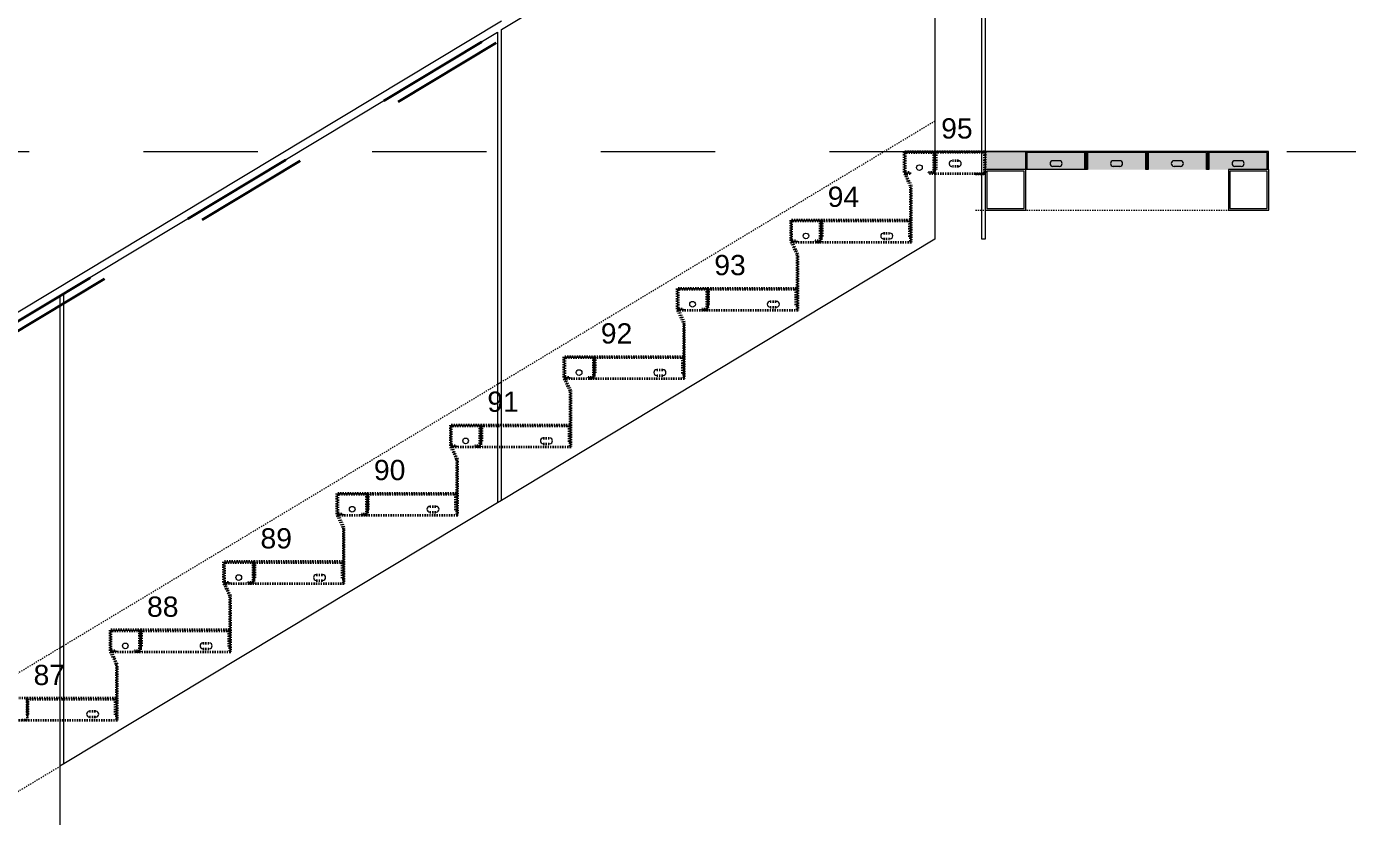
# Model space of a CAD drawing. Header units: millimetres. Extents: x -48147 to 1468943, y -496296 to 18123.
# Drawn here: x 1418107 to 1421368, y -476739 to -474787 of the extents above; entities that cross this region are included whole.
import ezdxf
from ezdxf.enums import TextEntityAlignment as Align

# ---------------------------------------------------------------- set-up
doc = ezdxf.new("R2010")
doc.units = ezdxf.units.MM
doc.header["$MEASUREMENT"] = 0
for name, pattern in [('3MM-HIDDEN', [6, 3, -3]), ('Dashed', [2822.222233, 1411.111116, -1411.111116]), ('Double Dashed', [1093.611073, 529.166651, -211.666656, 141.111112, -211.666656]), ('Wipeout_Contour', [1000, 0, -1000])]:
    doc.linetypes.add(name, pattern=pattern)
for name, color, linetype, lineweight, true_color in [('0_Pen_No__105', 7, 'Continuous', 15, 0xa6a6a6), ('A-230-M_FLOOR.IFC Import_Pen_No__109', 7, 'Continuous', 15, 0xa6a6a6), ('A-230-M_FLOOR.IFC Import_Pen_No__29', 7, 'Continuous', 50, 0x2a2a2a), ('A-30-M_Stair_Pen_No__102', 7, 'Continuous', 15, 0xcccccc), ('A-30-M_Stair_Pen_No__82', 7, 'Continuous', 20, 0xaaaaaa), ('New_A-15-MG_Structural_Grid_Phase_2_Pen_No__222', 7, 'Continuous', 13, 0x65af33), ('New_A-20-M_Floor_Slab_Pen_No__149', 7, 'Continuous', 0, 0x2a2a2a), ('New_ArchiCAD Doors_Pen_No__63', 7, 'Continuous', 20, 0x606060)]:
    doc.layers.add(name, color=color, linetype=linetype, lineweight=lineweight, true_color=true_color)
for name, color, linetype, lineweight in [('A-20-M_Floor_Slab_Pen_No__101', 252, 'Continuous', 15), ('A-20-M_Floor_Slab_Pen_No__121', 255, 'Continuous', 0), ('A-230-M_FLOOR.IFC Import_Pen_No__89', 8, 'Continuous', 20), ('A-25-M_Wall_Int_Pen_No__87', 8, 'Continuous', 20), ('A-30-M_Stair_Pen_No__1', 7, 'Continuous', 13), ('A-30-M_Stair_Pen_No__192', 7, 'Continuous', 13), ('A-30-M_Stair_Pen_No__42', 8, 'Continuous', 35), ('New_A-20-M_Floor_Slab_Pen_No__4', 7, 'Continuous', 20), ('New_A-20-M_Floor_Slab_Pen_No__89', 8, 'Continuous', 20), ('New_A-25-M_Wall_Int_Pen_No__87', 8, 'Continuous', 20), ('New_A-30-M_Stair_Pen_No__1', 7, 'Continuous', 13), ('New_A-30-M_Stair_Pen_No__101', 252, 'Continuous', 15), ('New_A-30-M_Stair_Pen_No__171', 1, 'Continuous', 5), ('New_A-30-M_Stair_Pen_No__192', 7, 'Continuous', 13), ('New_A-30-M_Stair_Pen_No__42', 8, 'Continuous', 35), ('S-280-M_STRUCT_FRAME.IFC Import_Pen_No__1', 7, 'Continuous', 13), ('S-280-M_STRUCT_FRAME.IFC Import_Pen_No__160', 5, 'Continuous', 200), ('S-280-M_STRUCT_FRAME.IFC Import_Pen_No__90', 8, 'Continuous', 20)]:
    doc.layers.add(name, color=color, linetype=linetype, lineweight=lineweight)
for name, color, linetype in [('A-230-M_FLOOR.IFC Import', 7, 'Continuous'), ('A-25-M_Wall_Int', 7, 'Continuous'), ('A-95-P_Drawing', 7, 'Continuous'), ('New_A-15-MG_Structural_Grid_Phase_2', 7, 'Continuous'), ('New_A-20-M_Floor_Slab', 7, 'Continuous'), ('New_A-25-M_Wall_Int', 7, 'Continuous'), ('New_A-30-M_Stair', 7, 'Continuous'), ('New_ArchiCAD Doors', 7, 'Continuous'), ('S-280-M_STRUCT_FRAME.IFC Import', 7, 'Continuous')]:
    doc.layers.add(name, color=color, linetype=linetype)
doc.styles.add('GENERATED_STYLE_2', font='')
doc.styles.get('GENERATED_STYLE_2').set_extended_font_data('Swis721 BT')

# ---------------------------------------------------------------- blocks, each defined once
blk = doc.blocks.new('Section Elem_154_1', base_point=(1411454.5, -491295.5))
at = {"color": 254, "linetype": 'Wipeout_Contour', "lineweight": 0, "ltscale": 5995203.978810581}
blk.add_wipeout([(1420943.2, -475095.5), (1422974.6, -475095.5), (1422974.6, -472397), (1420943.2, -472397)], dxfattribs=at).dxf.layer = 'New_A-25-M_Wall_Int'
blk = doc.blocks.new('Section Elem_159_1', base_point=(1411454.5, -491295.5))
at = {"color": 254, "linetype": 'Wipeout_Contour', "lineweight": 0, "ltscale": 5993699.515682563}
blk.add_wipeout([(1421181.9, -475395.5), (1421181.9, -475095.5), (1420943.2, -475095.5), (1420943.2, -475395.5)], dxfattribs=at).dxf.layer = 'New_A-20-M_Floor_Slab'
at = {"color": 254, "linetype": 'Wipeout_Contour', "lineweight": 0, "ltscale": 6002681.222540414}
blk.add_wipeout([(1421181.9, -475095.5), (1421181.9, -475120.5), (1425769.6, -475120.5), (1425769.6, -475095.5)], dxfattribs=at).dxf.layer = 'New_A-20-M_Floor_Slab'
at = {"layer": 'New_A-20-M_Floor_Slab_Pen_No__4', "linetype": 'Continuous'}
blk.add_line((1425769.6, -475095.5), (1421181.9, -475095.5), dxfattribs=at)
at = {"layer": 'New_A-20-M_Floor_Slab_Pen_No__89', "linetype": 'Continuous'}
blk.add_line((1420943.2, -475095.5), (1421181.9, -475095.5), dxfattribs=at)
at = {"color": 254, "linetype": 'Wipeout_Contour', "lineweight": 0, "ltscale": 6002871.230772017}
blk.add_wipeout([(1421181.9, -475120.5), (1421181.9, -475395.5), (1425769.6, -475395.5), (1425769.6, -475120.5)], dxfattribs=at).dxf.layer = 'New_A-20-M_Floor_Slab'
at = {"layer": 'New_A-20-M_Floor_Slab_Pen_No__149', "linetype": 'Continuous', "flags": 128}
blk.add_lwpolyline([(1421181.9, -475095.5), (1421181.9, -475120.5), (1421181.9, -475395.5)], dxfattribs=at)
at = {"layer": 'New_A-20-M_Floor_Slab_Pen_No__4', "linetype": 'Continuous'}
for p, q in [((1425769.6, -475120.5), (1421181.9, -475120.5)), ((1421182.1, -475395.5), (1421181.9, -475395.5))]:
    blk.add_line(p, q, dxfattribs=at)
at = {"layer": 'New_A-20-M_Floor_Slab_Pen_No__89', "linetype": 'Continuous'}
blk.add_line((1420943.2, -475395.5), (1421181.9, -475395.5), dxfattribs=at)
blk = doc.blocks.new('Section Elem_203_1', base_point=(1411454.5, -491295.5))
at = {"layer": 'New_ArchiCAD Doors_Pen_No__63', "linetype": 'Continuous'}
for p, q in [((1420943.3, -472694.5), (1420943.3, -472769.3)), ((1420943.3, -472796.9), (1420943.3, -472816)), ((1420943.3, -472816), (1420943.3, -472890.8)), ((1420943.3, -472899.2), (1420943.3, -472937.6)), ((1420943.3, -472937.6), (1420943.3, -473012.4)), ((1420943.3, -473012.4), (1420943.3, -473059.1)), ((1420943.3, -473059.1), (1420943.3, -473133.9)), ((1420943.3, -473133.9), (1420943.3, -473166.9)), ((1420943.3, -473180.6), (1420943.3, -473255.4)), ((1420943.3, -473255.4), (1420943.3, -473269.3)), ((1420943.3, -473302.2), (1420943.3, -473376.9)), ((1420943.3, -473411), (1420943.3, -473423.7)), ((1420943.3, -473423.7), (1420943.3, -473498.5)), ((1420943.3, -473513.4), (1420943.3, -473545.2)), ((1420943.3, -473545.2), (1420943.3, -473620)), ((1420943.3, -473620), (1420943.3, -473666.7)), ((1420943.3, -473666.7), (1420943.3, -473741.5)), ((1420943.3, -473741.5), (1420943.3, -473781.1)), ((1420943.3, -473788.3), (1420943.3, -473820.2)), ((1420943.3, -473820.2), (1420943.3, -473895)), ((1420943.3, -473969.8), (1420943.3, -473895)), ((1420943.3, -474001.8), (1420943.3, -473969.8)), ((1420943.3, -474048.5), (1420943.3, -474009)), ((1420943.3, -474123.3), (1420943.3, -474048.5)), ((1420943.3, -474170), (1420943.3, -474123.3)), ((1420943.3, -474244.8), (1420943.3, -474170)), ((1420943.3, -474276.7), (1420943.3, -474244.8)), ((1420943.3, -474366.3), (1420943.3, -474291.6)), ((1420943.3, -474379), (1420943.3, -474366.3)), ((1420943.3, -474487.9), (1420943.3, -474413.1)), ((1420943.3, -474534.6), (1420943.3, -474520.7)), ((1420943.3, -474609.4), (1420943.3, -474534.6)), ((1420943.3, -474656.1), (1420943.3, -474623.1)), ((1420943.3, -474730.9), (1420943.3, -474656.1)), ((1420943.3, -474777.7), (1420943.3, -474730.9)), ((1420943.3, -474852.5), (1420943.3, -474777.7)), ((1420943.3, -474890.8), (1420943.3, -474852.5)), ((1420943.3, -474974), (1420943.3, -474899.2)), ((1420943.3, -474993.2), (1420943.3, -474974)), ((1420943.3, -475095.5), (1420943.3, -475020.7))]:
    blk.add_line(p, q, dxfattribs=at)
blk = doc.blocks.new('Section Elem_209_1', base_point=(1411454.5, -491295.5))
at = {"color": 254, "linetype": 'Wipeout_Contour', "lineweight": 0, "ltscale": 46386289.38356043}
blk.add_wipeout([(1415610.4, -479145.5), (1418788.7, -479145.5), (1420001.9, -478414.4), (1420076.9, -478414.4), (1420076.9, -478414.5), (1420076.9, -479145.5), (1420274, -479145.5), (1420281.9, -479140.8), (1420281.9, -479145.5), (1420945.2, -479145.5), (1420945.2, -475849.9), (1419506.6, -475849.9), (1417201.9, -477238.9), (1416984.9, -477374.5), (1416984.9, -477407.6), (1416976.9, -477407.6), (1416976.9, -477374.5), (1416957, -477386.5), (1416957, -477418), (1416959.2, -477423.4), (1416964.6, -477425.6), (1417027.1, -477425.6), (1417027.1, -477436.5), (1416880.7, -477436.5), (1416880.7, -477425.6), (1416943.1, -477425.6), (1416948.5, -477423.4), (1416950.7, -477418), (1416950.7, -477390.3), (1416921.9, -477407.6), (1415610.4, -477407.6)], dxfattribs=at).dxf.layer = 'New_A-25-M_Wall_Int'
at = {"color": 254, "linetype": 'Wipeout_Contour', "lineweight": 0, "ltscale": 5991578.699348666}
blk.add_wipeout([(1419993.9, -475556.2), (1419524.3, -475839.2), (1420945.2, -475839.2), (1420945.2, -475556.2)], dxfattribs=at).dxf.layer = 'New_A-25-M_Wall_Int'
at = {"layer": 'New_A-25-M_Wall_Int_Pen_No__87', "linetype": 'Continuous'}
for p, q in [((1420945.2, -475556.2), (1420945.2, -475839.2)), ((1420945.2, -475849.9), (1420945.2, -479145.5))]:
    blk.add_line(p, q, dxfattribs=at)
blk = doc.blocks.new('Section Elem_298_1', base_point=(1411454.5, -491295.5))
at = {"color": 254, "linetype": 'Wipeout_Contour', "lineweight": 0, "ltscale": 5983616.732173397}
blk.add_wipeout([(1418041.9, -475545.7), (1418041.9, -476440.8), (1418321.9, -476272), (1418321.9, -475377)], dxfattribs=at).dxf.layer = 'New_A-30-M_Stair'
at = {"color": 254, "linetype": 'Wipeout_Contour', "lineweight": 0, "ltscale": 5984463.878215703}
blk.add_wipeout([(1418321.9, -476272), (1418601.9, -476103.3), (1418601.9, -475208.2), (1418321.9, -475377)], dxfattribs=at).dxf.layer = 'New_A-30-M_Stair'
at = {"color": 254, "linetype": 'Wipeout_Contour', "lineweight": 0, "ltscale": 5985311.190064501}
blk.add_wipeout([(1418601.9, -476103.3), (1418881.9, -475934.5), (1418881.9, -475039.5), (1418601.9, -475208.2)], dxfattribs=at).dxf.layer = 'New_A-30-M_Stair'
at = {"color": 254, "linetype": 'Wipeout_Contour', "lineweight": 0, "ltscale": 5983047.170057273}
blk.add_wipeout([(1418041.9, -475545.7), (1418321.9, -475377), (1418321.9, -475376.9), (1418041.9, -475545.6)], dxfattribs=at).dxf.layer = 'New_A-30-M_Stair'
at = {"color": 254, "linetype": 'Wipeout_Contour', "lineweight": 0, "ltscale": 5984372.163033958}
blk.add_wipeout([(1418041.9, -476732.6), (1418321.9, -476563.9), (1418321.9, -476272), (1418041.9, -476440.8)], dxfattribs=at).dxf.layer = 'New_A-30-M_Stair'
at = {"color": 254, "linetype": 'Wipeout_Contour', "lineweight": 0, "ltscale": 5986158.667643541}
blk.add_wipeout([(1418881.9, -475934.5), (1419161.9, -475765.8), (1419161.9, -474870.7), (1418881.9, -475039.5)], dxfattribs=at).dxf.layer = 'New_A-30-M_Stair'
at = {"color": 254, "linetype": 'Wipeout_Contour', "lineweight": 0, "ltscale": 5983894.598635552}
blk.add_wipeout([(1418321.9, -475377), (1418601.9, -475208.2), (1418601.9, -475208.1), (1418321.9, -475376.9)], dxfattribs=at).dxf.layer = 'New_A-30-M_Stair'
at = {"color": 254, "linetype": 'Wipeout_Contour', "lineweight": 0, "ltscale": 5985218.934404425}
blk.add_wipeout([(1418321.9, -476563.9), (1418601.9, -476395.1), (1418601.9, -476103.3), (1418321.9, -476272)], dxfattribs=at).dxf.layer = 'New_A-30-M_Stair'
at = {"layer": 'New_A-30-M_Stair_Pen_No__1', "linetype": 'Continuous'}
for p, q in [((1418041.9, -475545.6), (1418321.9, -475376.9)), ((1418041.9, -476440.8), (1418321.9, -476272)), ((1418041.9, -476732.6), (1418321.9, -476563.9))]:
    blk.add_line(p, q, dxfattribs=at)
at = {"color": 254, "linetype": 'Wipeout_Contour', "lineweight": 0, "ltscale": 5987006.310882448}
blk.add_wipeout([(1419161.9, -475765.8), (1419441.9, -475597), (1419441.9, -474702), (1419161.9, -474870.7)], dxfattribs=at).dxf.layer = 'New_A-30-M_Stair'
at = {"color": 254, "linetype": 'Wipeout_Contour', "lineweight": 0, "ltscale": 5984742.192975424}
blk.add_wipeout([(1418601.9, -475208.2), (1418881.9, -475039.5), (1418881.9, -475039.4), (1418601.9, -475208.1)], dxfattribs=at).dxf.layer = 'New_A-30-M_Stair'
at = {"color": 254, "linetype": 'Wipeout_Contour', "lineweight": 0, "ltscale": 5986065.871672189}
blk.add_wipeout([(1418601.9, -476395.1), (1418881.9, -476226.4), (1418881.9, -475934.5), (1418601.9, -476103.3)], dxfattribs=at).dxf.layer = 'New_A-30-M_Stair'
at = {"layer": 'New_A-30-M_Stair_Pen_No__1', "linetype": 'Continuous'}
for p, q in [((1418321.9, -475376.9), (1418601.9, -475208.1)), ((1418321.9, -476272), (1418601.9, -476103.3)), ((1418321.9, -476563.9), (1418601.9, -476395.1))]:
    blk.add_line(p, q, dxfattribs=at)
at = {"color": 254, "linetype": 'Wipeout_Contour', "lineweight": 0, "ltscale": 5987854.119710867}
blk.add_wipeout([(1419441.9, -475597), (1419721.9, -475428.3), (1419721.9, -474533.2), (1419441.9, -474702)], dxfattribs=at).dxf.layer = 'New_A-30-M_Stair'
at = {"color": 254, "linetype": 'Wipeout_Contour', "lineweight": 0, "ltscale": 5985589.952981316}
blk.add_wipeout([(1418881.9, -475039.5), (1419161.9, -474870.7), (1419161.9, -474870.6), (1418881.9, -475039.4)], dxfattribs=at).dxf.layer = 'New_A-30-M_Stair'
at = {"color": 254, "linetype": 'Wipeout_Contour', "lineweight": 0, "ltscale": 5986912.974755337}
blk.add_wipeout([(1418881.9, -476226.4), (1419161.9, -476057.6), (1419161.9, -475765.8), (1418881.9, -475934.5)], dxfattribs=at).dxf.layer = 'New_A-30-M_Stair'
at = {"layer": 'New_A-30-M_Stair_Pen_No__1', "linetype": 'Continuous'}
for p, q in [((1418601.9, -475208.1), (1418881.9, -475039.4)), ((1418601.9, -476103.3), (1418881.9, -475934.5)), ((1418601.9, -476395.1), (1418881.9, -476226.4))]:
    blk.add_line(p, q, dxfattribs=at)
at = {"color": 254, "linetype": 'Wipeout_Contour', "lineweight": 0, "ltscale": 5988702.094058472}
blk.add_wipeout([(1419721.9, -475428.3), (1420001.9, -475259.5), (1420001.9, -474364.5), (1419721.9, -474533.2)], dxfattribs=at).dxf.layer = 'New_A-30-M_Stair'
at = {"color": 254, "linetype": 'Wipeout_Contour', "lineweight": 0, "ltscale": 5986437.878582845}
blk.add_wipeout([(1419161.9, -474870.7), (1419441.9, -474702), (1419441.9, -474701.9), (1419161.9, -474870.6)], dxfattribs=at).dxf.layer = 'New_A-30-M_Stair'
at = {"color": 254, "linetype": 'Wipeout_Contour', "lineweight": 0, "ltscale": 5987760.243583494}
blk.add_wipeout([(1419161.9, -476057.6), (1419441.9, -475888.9), (1419441.9, -475597), (1419161.9, -475765.8)], dxfattribs=at).dxf.layer = 'New_A-30-M_Stair'
at = {"layer": 'New_A-30-M_Stair_Pen_No__1', "linetype": 'Continuous'}
for p, q in [((1419161.9, -474870.6), (1419441.9, -474701.9)), ((1418881.9, -475039.4), (1419161.9, -474870.6)), ((1418881.9, -475934.5), (1419161.9, -475765.8)), ((1418881.9, -476226.4), (1419161.9, -476057.6))]:
    blk.add_line(p, q, dxfattribs=at)
at = {"color": 254, "linetype": 'Wipeout_Contour', "lineweight": 0, "ltscale": 5989254.020158387}
blk.add_wipeout([(1420001.9, -475259.5), (1420076.9, -475214.3), (1420076.9, -474364.5), (1420001.9, -474364.5)], dxfattribs=at).dxf.layer = 'New_A-30-M_Stair'
at = {"color": 254, "linetype": 'Wipeout_Contour', "lineweight": 0, "ltscale": 5988607.678086312}
blk.add_wipeout([(1419441.9, -475888.9), (1419721.9, -475720.1), (1419721.9, -475428.3), (1419441.9, -475597)], dxfattribs=at).dxf.layer = 'New_A-30-M_Stair'
at = {"layer": 'New_A-30-M_Stair_Pen_No__1', "linetype": 'Continuous'}
for p, q in [((1419161.9, -475765.8), (1419441.9, -475597)), ((1419161.9, -476057.6), (1419441.9, -475888.9))]:
    blk.add_line(p, q, dxfattribs=at)
at = {"color": 254, "linetype": 'Wipeout_Contour', "lineweight": 0, "ltscale": 5989455.278193467}
blk.add_wipeout([(1419721.9, -475720.1), (1420001.9, -475551.4), (1420001.9, -475259.5), (1419721.9, -475428.3)], dxfattribs=at).dxf.layer = 'New_A-30-M_Stair'
at = {"layer": 'New_A-30-M_Stair_Pen_No__1', "linetype": 'Continuous'}
for p, q in [((1419441.9, -475597), (1419721.9, -475428.3)), ((1419441.9, -475888.9), (1419721.9, -475720.1))]:
    blk.add_line(p, q, dxfattribs=at)
at = {"color": 254, "linetype": 'Wipeout_Contour', "lineweight": 0, "ltscale": 5990303.043834663}
blk.add_wipeout([(1420001.9, -475551.4), (1420281.9, -475382.6), (1420281.9, -475090.8), (1420001.9, -475259.5)], dxfattribs=at).dxf.layer = 'New_A-30-M_Stair'
at = {"layer": 'New_A-30-M_Stair_Pen_No__1', "linetype": 'Continuous'}
for p, q in [((1420076.9, -475214.3), (1420076.9, -474364.5)), ((1420001.9, -475259.5), (1420281.9, -475090.8)), ((1420281.9, -475382.6), (1420281.9, -475090.8)), ((1419721.9, -475428.3), (1420001.9, -475259.5)), ((1420001.9, -475551.4), (1420281.9, -475382.6)), ((1419721.9, -475720.1), (1420001.9, -475551.4))]:
    blk.add_line(p, q, dxfattribs=at)
blk = doc.blocks.new('Section Elem_534_1', base_point=(1411454.5, -491295.5))
at = {"color": 254, "linetype": 'Wipeout_Contour', "lineweight": 0, "ltscale": 38969506.86473216}
blk.add_wipeout([(1420945.2, -475849.9), (1420945.2, -479145.5), (1421368.1, -479145.5), (1421368.1, -475545.5), (1421353.6, -475545.5), (1421353.6, -475557), (1421281.7, -475557), (1421274.5, -475560), (1421271.5, -475567.2), (1421271.5, -475878.8), (1421274.5, -475886), (1421281.7, -475889), (1421353.6, -475889), (1421353.6, -475900.5), (1421182.1, -475900.5), (1421182.1, -475889), (1421253.9, -475889), (1421261.1, -475886), (1421264.1, -475878.8), (1421264.1, -475567.2), (1421261.1, -475560), (1421253.9, -475557), (1421182.1, -475557), (1421182.1, -475545.5), (1421131.6, -475545.5), (1421131.6, -475849.9)], dxfattribs=at).dxf.layer = 'New_A-25-M_Wall_Int'
blk = doc.blocks.new('Section Elem_535_1', base_point=(1411454.5, -491295.5))
at = {"color": 254, "linetype": 'Wipeout_Contour', "lineweight": 0, "ltscale": 23939174.02920543}
blk.add_wipeout([(1415886.1, -475545.5), (1418042.1, -475545.5), (1420001.9, -474364.4), (1420076.9, -474364.4), (1420076.9, -474364.5), (1420076.9, -475214.3), (1420281.9, -475090.8), (1420281.9, -475382.6), (1420011.7, -475545.5), (1420943.2, -475545.5), (1420943.2, -472397), (1418356.4, -472397), (1418356.4, -472401.5), (1418210, -472401.5), (1418210, -472397), (1415886.1, -472397)], dxfattribs=at).dxf.layer = 'A-25-M_Wall_Int'
at = {"layer": 'A-25-M_Wall_Int_Pen_No__87', "linetype": 'Continuous'}
blk.add_line((1420943.2, -472397), (1420943.2, -475545.5), dxfattribs=at)
blk = doc.blocks.new('Section Elem_785_1', base_point=(1411454.5, -491295.5))
at = {"color": 254, "linetype": 'Wipeout_Contour', "lineweight": 0, "ltscale": 5993985.344130323}
blk.add_wipeout([(1420943.2, -475395.5), (1420943.2, -475545.5), (1421182.1, -475545.5), (1421182.1, -475395.5)], dxfattribs=at).dxf.layer = 'A-230-M_FLOOR.IFC Import'
at = {"color": 254, "linetype": 'Wipeout_Contour', "lineweight": 0, "ltscale": 6003681.202289969}
blk.add_wipeout([(1426054.4, -475395.5), (1421182.1, -475395.5), (1421182.1, -475545.5), (1426054.4, -475545.5)], dxfattribs=at).dxf.layer = 'A-230-M_FLOOR.IFC Import'
at = {"layer": 'A-230-M_FLOOR.IFC Import_Pen_No__109', "linetype": 'Continuous'}
h = blk.add_hatch(dxfattribs=at)
h.set_pattern_fill('Lightweight_Concrete_0001', color=256, style=0, pattern_type=2)
h.set_pattern_definition([(0, (1411454.5, -491295.5), (0, 779.423), [48.75, -401.25]), (0, (1411679.5, -490905.8), (0, 779.423), [48.75, -401.25]), (60, (1411454.5, -491295.5), (-675, 389.711), [48.75, -401.25]), (60, (1411904.5, -491295.5), (-675, 389.711), [48.75, -401.25]), (120, (1411503.2, -491295.5), (675, 389.711), [48.75, -401.25]), (120, (1411953.2, -491295.5), (675, 389.711), [48.75, -401.25]), (0, (1411454.48, -491220.52), (0, 150), [0, -150, 0, -225]), (45, (1411529.48, -491220.52), (-106.066, 106.066), [0, -112.5, 0, -187.5])])
h.paths.add_polyline_path([(1426054.4, -475395.5), (1421182.1, -475395.5), (1421182.1, -475545.5), (1426054.4, -475545.5)])
at = {"layer": 'A-230-M_FLOOR.IFC Import_Pen_No__29', "linetype": 'Continuous'}
for p, q in [((1421182.1, -475395.5), (1421182.1, -475545.5)), ((1421353.6, -475545.5), (1421182.1, -475545.5)), ((1422841.4, -475545.5), (1421353.6, -475545.5))]:
    blk.add_line(p, q, dxfattribs=at)
at = {"layer": 'A-230-M_FLOOR.IFC Import_Pen_No__29', "linetype": 'Continuous', "flags": 128}
blk.add_lwpolyline([(1425923.3, -475395.5), (1425908.3, -475395.5), (1425854.6, -475395.5), (1425851.6, -475395.5), (1425787.6, -475395.5), (1425784.6, -475395.5), (1425769.6, -475395.5), (1421182.1, -475395.5)], dxfattribs=at)
at = {"layer": 'A-230-M_FLOOR.IFC Import_Pen_No__89', "linetype": 'Continuous'}
blk.add_line((1421182.1, -475545.5), (1421131.6, -475545.5), dxfattribs=at)
blk = doc.blocks.new('Section Elem_787_1', base_point=(1411454.5, -491295.5))
at = {"layer": 'S-280-M_STRUCT_FRAME.IFC Import_Pen_No__160', "linetype": 'Continuous', "lineweight": 0, "true_color": 0x00007f}
blk.add_hatch(color=176, dxfattribs=at).paths.add_polyline_path([(1421353.6, -475900.5), (1421353.6, -475889), (1421281.7, -475889), (1421274.5, -475886), (1421271.5, -475878.8), (1421271.5, -475567.2), (1421274.5, -475560), (1421281.7, -475557), (1421353.6, -475557), (1421353.6, -475545.5), (1421182.1, -475545.5), (1421182.1, -475557), (1421253.9, -475557), (1421261.1, -475560), (1421264.1, -475567.2), (1421264.1, -475878.8), (1421261.1, -475886), (1421253.9, -475889), (1421182.1, -475889), (1421182.1, -475900.5)])
at = {"layer": 'S-280-M_STRUCT_FRAME.IFC Import_Pen_No__1', "linetype": 'Continuous'}
for p, q in [((1421182.1, -475545.5), (1421182.1, -475557)), ((1421353.6, -475545.5), (1421353.6, -475557)), ((1421182.1, -475889), (1421182.1, -475900.5)), ((1421353.6, -475900.5), (1421182.1, -475900.5)), ((1421353.6, -475889), (1421353.6, -475900.5))]:
    blk.add_line(p, q, dxfattribs=at)
at = {"layer": 'S-280-M_STRUCT_FRAME.IFC Import_Pen_No__1', "linetype": 'Continuous', "flags": 128}
for points in [[(1421261.1, -475560), (1421253.9, -475557), (1421182.1, -475557)], [(1421261.1, -475560), (1421264.1, -475567.2), (1421264.1, -475878.8), (1421261.1, -475886)], [(1421274.5, -475560), (1421271.5, -475567.2), (1421271.5, -475878.8), (1421274.5, -475886)], [(1421353.6, -475557), (1421281.7, -475557), (1421274.5, -475560)], [(1421261.1, -475886), (1421253.9, -475889), (1421182.1, -475889)], [(1421274.5, -475886), (1421281.7, -475889), (1421353.6, -475889)]]:
    blk.add_lwpolyline(points, dxfattribs=at)
at = {"layer": 'S-280-M_STRUCT_FRAME.IFC Import_Pen_No__90', "linetype": 'Continuous'}
for p, q in [((1421281.7, -475557), (1421281.7, -475557)), ((1421281.7, -475889), (1421281.7, -475889))]:
    blk.add_line(p, q, dxfattribs=at)
blk = doc.blocks.new('Section Elem_788_1', base_point=(1411454.5, -491295.5))
at = {"color": 254, "linetype": 'Wipeout_Contour', "lineweight": 0, "ltscale": 5991656.848931318}
blk.add_wipeout([(1419506.6, -475849.9), (1421131.6, -475849.9), (1421131.6, -475839.2), (1419524.3, -475839.2)], dxfattribs=at).dxf.layer = 'S-280-M_STRUCT_FRAME.IFC Import'
at = {"color": 254, "linetype": 'Wipeout_Contour', "lineweight": 0, "ltscale": 5994359.85496997}
blk.add_wipeout([(1421131.6, -475836.6), (1420945.2, -475836.6), (1420945.2, -475839.2), (1421131.6, -475839.2)], dxfattribs=at).dxf.layer = 'S-280-M_STRUCT_FRAME.IFC Import'
at = {"color": 254, "linetype": 'Wipeout_Contour', "lineweight": 0, "ltscale": 5994354.20307694}
blk.add_wipeout([(1421131.6, -475830.3), (1420945.2, -475830.3), (1420945.2, -475836.6), (1421131.6, -475836.6)], dxfattribs=at).dxf.layer = 'S-280-M_STRUCT_FRAME.IFC Import'
at = {"layer": 'S-280-M_STRUCT_FRAME.IFC Import_Pen_No__90', "linetype": 'Continuous'}
blk.add_line((1421131.6, -475849.9), (1419506.6, -475849.9), dxfattribs=at)
at = {"color": 254, "linetype": 'Wipeout_Contour', "lineweight": 0, "ltscale": 5994181.836642041}
blk.add_wipeout([(1421131.6, -475565.1), (1420945.2, -475565.1), (1420945.2, -475830.3), (1421131.6, -475830.3)], dxfattribs=at).dxf.layer = 'S-280-M_STRUCT_FRAME.IFC Import'
at = {"layer": 'S-280-M_STRUCT_FRAME.IFC Import_Pen_No__90', "linetype": 'Continuous'}
for p, q in [((1421131.6, -475830.3), (1420945.2, -475830.3)), ((1421131.6, -475836.6), (1421131.6, -475830.3)), ((1421131.6, -475839.2), (1421131.6, -475836.6)), ((1421131.6, -475839.2), (1419524.3, -475839.2)), ((1421131.6, -475849.9), (1421131.6, -475839.2))]:
    blk.add_line(p, q, dxfattribs=at)
at = {"color": 254, "linetype": 'Wipeout_Contour', "lineweight": 0, "ltscale": 5994009.472221742}
blk.add_wipeout([(1421131.6, -475558.8), (1420945.2, -475558.8), (1420945.2, -475565.1), (1421131.6, -475565.1)], dxfattribs=at).dxf.layer = 'S-280-M_STRUCT_FRAME.IFC Import'
at = {"color": 254, "linetype": 'Wipeout_Contour', "lineweight": 0, "ltscale": 5994003.823254963}
blk.add_wipeout([(1421131.6, -475556.2), (1420945.2, -475556.2), (1420945.2, -475558.8), (1421131.6, -475558.8)], dxfattribs=at).dxf.layer = 'S-280-M_STRUCT_FRAME.IFC Import'
at = {"color": 254, "linetype": 'Wipeout_Contour', "lineweight": 0, "ltscale": 7489724.527446298}
blk.add_wipeout([(1419993.9, -475556.2), (1421131.6, -475556.2), (1421131.6, -475545.5), (1420011.7, -475545.5), (1420001.9, -475551.4)], dxfattribs=at).dxf.layer = 'S-280-M_STRUCT_FRAME.IFC Import'
at = {"layer": 'S-280-M_STRUCT_FRAME.IFC Import_Pen_No__90', "linetype": 'Continuous'}
for p, q in [((1421131.6, -475556.2), (1419993.9, -475556.2)), ((1421131.6, -475545.5), (1420011.7, -475545.5)), ((1421131.6, -475565.1), (1420945.2, -475565.1)), ((1421131.6, -475556.2), (1421131.6, -475545.5)), ((1421131.6, -475558.8), (1421131.6, -475556.2)), ((1421131.6, -475565.1), (1421131.6, -475558.8)), ((1421131.6, -475830.3), (1421131.6, -475565.1))]:
    blk.add_line(p, q, dxfattribs=at)
blk = doc.blocks.new('Standard grid marker[3]_1', base_point=(1418282.9, -469890.9))
at = {"layer": 'New_A-15-MG_Structural_Grid_Phase_2_Pen_No__222', "linetype": 'Double Dashed'}
blk.add_line((1418282.9, -470890.9), (1418282.9, -494295.5), dxfattribs=at)
at = {"layer": 'New_A-15-MG_Structural_Grid_Phase_2_Pen_No__222', "style": 'GENERATED_STYLE_2'}
for tag, p in [('AC_MarkerText_1_0', (1418282.9, -469354.1)), ('AC_MarkerText_1_1', (1418282.9, -495758.7))]:
    blk.add_attdef(tag, text='', height=350, rotation=360, dxfattribs=at).set_placement(p, align=Align.MIDDLE_CENTER)
blk = doc.blocks.new('S-34 Building Section_STORY_MARKER', base_point=(1411454.5, -491295.5))
at = {"layer": '0_Pen_No__105', "linetype": 'Dashed', "ltscale": 0.2}
blk.add_line((1387916.2, -475095.5), (1445948.4, -475095.5), dxfattribs=at)

msp = doc.modelspace()

# ---------------------------------------------------------------- block references
at = {"layer": 'New_A-25-M_Wall_Int'}
for name in ['Section Elem_154_1', 'Section Elem_209_1']:
    msp.add_blockref(name, (1411454.5, -491295.5), dxfattribs=at)

# ---------------------------------------------------------------- next in the draw order: block references
at = {"layer": 'New_A-20-M_Floor_Slab'}
msp.add_blockref('Section Elem_159_1', (1411454.5, -491295.5), dxfattribs=at)
at = {"layer": 'New_A-25-M_Wall_Int'}
msp.add_blockref('Section Elem_534_1', (1411454.5, -491295.5), dxfattribs=at)

# ---------------------------------------------------------------- next in the draw order: block references
at = {"layer": 'New_A-30-M_Stair'}
msp.add_blockref('Section Elem_298_1', (1411454.5, -491295.5), dxfattribs=at)
at = {"layer": 'New_ArchiCAD Doors'}
msp.add_blockref('Section Elem_203_1', (1411454.5, -491295.5), dxfattribs=at)

# ---------------------------------------------------------------- next in the draw order: block references
at = {"layer": 'A-25-M_Wall_Int'}
msp.add_blockref('Section Elem_535_1', (1411454.5, -491295.5), dxfattribs=at)

# ---------------------------------------------------------------- next in the draw order: block references
at = {"layer": 'A-230-M_FLOOR.IFC Import'}
msp.add_blockref('Section Elem_785_1', (1411454.5, -491295.5), dxfattribs=at)

# ---------------------------------------------------------------- next in the draw order: block references
at = {"layer": 'S-280-M_STRUCT_FRAME.IFC Import'}
for name in ['Section Elem_788_1', 'Section Elem_787_1']:
    msp.add_blockref(name, (1411454.5, -491295.5), dxfattribs=at)

# ---------------------------------------------------------------- next in the draw order: hatches: boundary and pattern name
at = {"layer": 'A-20-M_Floor_Slab_Pen_No__121', "linetype": 'Continuous'}
msp.add_hatch(color=256, dxfattribs=at).paths.add_polyline_path([(1415593.9, -472397), (1421166, -472397), (1421166, -488695.5), (1418894.6, -488695.5), (1418894.6, -491288.4), (1415593.9, -491288.4)])

# ---------------------------------------------------------------- next in the draw order: block references
at = {"layer": 'New_A-15-MG_Structural_Grid_Phase_2', "color": 8, "linetype": 'Continuous', "lineweight": 15}
msp.add_blockref('Standard grid marker[3]_1', (1418282.9, -469890.9), dxfattribs=at)

# ---------------------------------------------------------------- next in the draw order: wipeouts: each hides what was drawn before it
at = {"color": 254, "linetype": 'Wipeout_Contour', "lineweight": 0, "ltscale": 5993244.109054232}
msp.add_wipeout([(1415048.3, -470752.6), (1422292.3, -470752.6), (1422292.3, -492986.9), (1415048.3, -492986.9)], dxfattribs=at).dxf.layer = 'A-95-P_Drawing'

# ---------------------------------------------------------------- next in the draw order: hatches: boundary and pattern name
at = {"layer": 'A-20-M_Floor_Slab_Pen_No__101', "linetype": 'Continuous'}
msp.add_hatch(color=256, dxfattribs=at).paths.add_polyline_path([(1420473.7, -475095.5), (1421173.9, -475095.5), (1421173.9, -475140.5), (1420473.7, -475140.5)])

# ---------------------------------------------------------------- next in the draw order: linework, layer by layer
at = {"layer": 'A-30-M_Stair_Pen_No__1', "linetype": 'Continuous'}
msp.add_line((1420349.7, -475095.5), (1420949.7, -475095.5), dxfattribs=at)
at = {"layer": 'A-30-M_Stair_Pen_No__1', "linetype": 'Continuous', "flags": 128}
for points in [[(1420465.7, -475312.6), (1420465.7, -474041.2), (1420473.7, -474041.2), (1420473.7, -475312.6)], [(1420473.7, -475140.5), (1420473.7, -475240.5), (1420573.7, -475240.5), (1420573.7, -475140.5)], [(1420477.7, -475144.5), (1420477.7, -475236.5), (1420569.7, -475236.5), (1420569.7, -475144.5)], [(1421073.9, -475140.5), (1421073.9, -475240.5), (1421173.9, -475240.5), (1421173.9, -475140.5)], [(1421077.9, -475144.5), (1421077.9, -475236.5), (1421169.9, -475236.5), (1421169.9, -475144.5)]]:
    msp.add_lwpolyline(points, close=True, dxfattribs=at)
for points in [[(1419279.7, -475665.5), (1419269.7, -475671.6)], [(1419279.7, -475957.4), (1419269.7, -475963.4)], [(1418199.7, -476316.4), (1418189.7, -476322.4)], [(1418199.7, -476608.3), (1418189.7, -476614.3)]]:
    msp.add_lwpolyline(points, dxfattribs=at)
at = {"layer": 'A-30-M_Stair_Pen_No__102', "linetype": 'Continuous', "flags": 128}
msp.add_lwpolyline([(1417050.3, -476116.2), (1419279.7, -474772.6)], dxfattribs=at)
at = {"layer": 'A-30-M_Stair_Pen_No__192', "linetype": 'Continuous', "flags": 128}
msp.add_lwpolyline([(1420719.7, -475140.5), (1420576.7, -475140.5)], dxfattribs=at)
at = {"layer": 'A-30-M_Stair_Pen_No__192', "linetype": '3MM-HIDDEN', "flags": 128}
msp.add_lwpolyline([(1420449.7, -475240.5), (1421077.9, -475240.5)], dxfattribs=at)
at = {"layer": 'A-30-M_Stair_Pen_No__42', "linetype": 'Dashed', "ltscale": 0.2, "flags": 128}
for points in [[(1417055.8, -476136.2), (1420415.8, -474111.2), (1420573.8, -474111.2)], [(1417091.2, -476138.3), (1420349.7, -474174.5)]]:
    msp.add_lwpolyline(points, dxfattribs=at)
at = {"layer": 'A-30-M_Stair_Pen_No__82', "linetype": 'Continuous', "flags": 128}
for points in [[(1419279.7, -475957.4), (1419279.7, -474794.7), (1420349.7, -474149.9), (1420349.7, -475312.6)], [(1418199.7, -476608.3), (1418199.7, -475445.6), (1419269.7, -474800.7), (1419269.7, -475963.4)]]:
    msp.add_lwpolyline(points, close=True, dxfattribs=at)
at = {"layer": 'A-30-M_Stair_Pen_No__82', "linetype": '3MM-HIDDEN', "flags": 128}
for points in [[(1420349.7, -475020.7), (1419279.7, -475665.5)], [(1419269.7, -475671.6), (1418199.7, -476316.4)], [(1418189.7, -476322.4), (1416994.6, -477042.7), (1416994.6, -477298.8), (1417053.9, -477298.8), (1418189.7, -476614.3)]]:
    msp.add_lwpolyline(points, dxfattribs=at)
at = {"layer": 'A-30-M_Stair_Pen_No__82', "linetype": 'Continuous', "flags": 128}
msp.add_lwpolyline([(1418189.7, -477983.4), (1417053.9, -477298.8), (1416994.6, -477298.8), (1416994.6, -476171.9), (1418189.7, -475451.6), (1418189.7, -477691.5)], dxfattribs=at)
at = {"layer": 'New_A-30-M_Stair_Pen_No__101', "linetype": 'Dashed', "ltscale": 0.2}
for centre, start, end in [((1420391.7, -475125.5), 90, 270), ((1420407.7, -475125.5), 270, 90)]:
    msp.add_arc(centre, 7, start, end, dxfattribs=at)
at = {"layer": 'New_A-30-M_Stair_Pen_No__192', "linetype": 'Continuous'}
msp.add_line((1420559.7, -475095.5), (1420274.7, -475095.5), dxfattribs=at)
at = {"layer": 'New_A-30-M_Stair_Pen_No__192', "linetype": 'Continuous', "flags": 128}
for points in [[(1420573.7, -475137.5), (1420573.7, -475095.5), (1420473.7, -475095.5), (1420473.7, -475137.5)], [(1420722.9, -475137.5), (1420722.9, -475095.5), (1420573.7, -475095.5), (1420573.7, -475137.5)], [(1420722.9, -475140.5), (1420719.7, -475140.5), (1420719.7, -475098.5), (1420576.7, -475098.5), (1420576.7, -475140.5), (1420573.7, -475140.5)], [(1420656.7, -475118.5), (1420640.7, -475118.5)], [(1420872.9, -475137.5), (1420872.9, -475095.5), (1420722.9, -475095.5), (1420722.9, -475137.5)], [(1420872.9, -475140.5), (1420869.9, -475140.5), (1420869.9, -475098.5), (1420725.9, -475098.5), (1420725.9, -475140.5), (1420722.9, -475140.5)], [(1420805.9, -475118.5), (1420789.9, -475118.5)], [(1421022.9, -475137.5), (1421022.9, -475095.5), (1420872.9, -475095.5), (1420872.9, -475137.5)], [(1421022.9, -475140.5), (1421019.9, -475140.5), (1421019.9, -475098.5), (1420875.9, -475098.5), (1420875.9, -475140.5), (1420872.9, -475140.5)], [(1420955.9, -475118.5), (1420939.9, -475118.5)], [(1421172.9, -475137.5), (1421172.9, -475095.5), (1421022.9, -475095.5), (1421022.9, -475137.5)], [(1421172.9, -475140.5), (1421169.9, -475140.5), (1421169.9, -475098.5), (1421025.9, -475098.5), (1421025.9, -475140.5), (1421022.9, -475140.5)], [(1421105.9, -475118.5), (1421089.9, -475118.5)], [(1420656.7, -475132.5), (1420640.7, -475132.5)], [(1420805.9, -475132.5), (1420789.9, -475132.5)], [(1420955.9, -475132.5), (1420939.9, -475132.5)], [(1421105.9, -475132.5), (1421089.9, -475132.5)]]:
    msp.add_lwpolyline(points, dxfattribs=at)
at = {"layer": 'New_A-30-M_Stair_Pen_No__192', "linetype": 'Continuous'}
for centre in [(1420311.4, -475135.5), (1420031.4, -475304.3), (1419751.4, -475473), (1419471.4, -475641.8), (1419191.4, -475810.5), (1418911.4, -475979.3), (1418631.4, -476148), (1418351.4, -476316.8)]:
    msp.add_circle(centre, 7, dxfattribs=at)
for centre, start, end in [((1420640.7, -475125.5), 90, 270), ((1420656.7, -475125.5), 270, 90), ((1420789.9, -475125.5), 90, 270), ((1420805.9, -475125.5), 270, 90), ((1420939.9, -475125.5), 90, 270), ((1420955.9, -475125.5), 270, 90), ((1421089.9, -475125.5), 90, 270), ((1421105.9, -475125.5), 270, 90), ((1420222.9, -475304.3), 90, 270), ((1420238.9, -475304.3), 270, 90), ((1419942.9, -475473), 90, 270), ((1419958.9, -475473), 270, 90), ((1419662.9, -475641.8), 90, 270), ((1419678.9, -475641.8), 270, 90), ((1419382.9, -475810.5), 90, 270), ((1419398.9, -475810.5), 270, 90), ((1419102.9, -475979.3), 90, 270), ((1419118.9, -475979.3), 270, 90), ((1418822.9, -476148), 90, 270), ((1418838.9, -476148), 270, 90), ((1418542.9, -476316.8), 90, 270), ((1418558.9, -476316.8), 270, 90), ((1418262.9, -476485.5), 90, 270), ((1418278.9, -476485.5), 270, 90)]:
    msp.add_arc(centre, 7, start, end, dxfattribs=at)
at = {"layer": 'New_A-30-M_Stair_Pen_No__42', "linetype": '3MM-HIDDEN', "flags": 128}
for points in [[(1420288.9, -475150.5), (1420273.9, -475150.5), (1420273.9, -475095.5), (1420348.9, -475095.5), (1420348.9, -475150.5), (1420334.1, -475150.5)], [(1420288.9, -475150.5), (1420288.9, -475147.5), (1420276.9, -475147.5), (1420276.9, -475098.5), (1420345.9, -475098.5), (1420345.9, -475147.5), (1420334.1, -475147.5), (1420334.1, -475150.5)], [(1420449.7, -475150.5), (1420471.7, -475150.5), (1420471.7, -475098.5), (1420352.7, -475098.5), (1420352.7, -475140.5), (1420349.7, -475140.5)], [(1420407.7, -475118.5), (1420391.7, -475118.5)], [(1420273.9, -475150.5), (1420288.9, -475182.7)], [(1420277.2, -475150.5), (1420291.9, -475182)], [(1420407.7, -475132.5), (1420391.7, -475132.5)], [(1420288.9, -475182.7), (1420288.9, -475319.3), (1420291.9, -475319.3), (1420291.9, -475182)], [(1420008.9, -475319.3), (1419993.9, -475319.3), (1419993.9, -475264.3), (1420068.9, -475264.3), (1420068.9, -475319.3), (1420054.1, -475319.3)], [(1420008.9, -475319.3), (1420008.9, -475316.3), (1419996.9, -475316.3), (1419996.9, -475267.3), (1420065.9, -475267.3), (1420065.9, -475316.3), (1420054.1, -475316.3), (1420054.1, -475319.3)], [(1420068.9, -475306.3), (1420068.9, -475264.3), (1420288.9, -475264.3), (1420288.9, -475308.3)], [(1420068.9, -475308.3), (1420071.9, -475308.3), (1420071.9, -475267.3), (1420285.9, -475267.3), (1420285.9, -475308.3), (1420288.9, -475308.3)], [(1420222.9, -475297.3), (1420238.9, -475297.3)], [(1420222.9, -475311.3), (1420238.9, -475311.3)], [(1419993.9, -475319.3), (1420291.9, -475319.3)], [(1419993.9, -475319.3), (1420008.9, -475351.4)], [(1419997.2, -475319.3), (1420011.9, -475350.8)], [(1420008.9, -475351.4), (1420008.9, -475488), (1420011.9, -475488), (1420011.9, -475350.8)], [(1419728.9, -475488), (1419713.9, -475488), (1419713.9, -475433), (1419788.9, -475433), (1419788.9, -475488), (1419774.1, -475488)], [(1419728.9, -475488), (1419728.9, -475485), (1419716.9, -475485), (1419716.9, -475436), (1419785.9, -475436), (1419785.9, -475485), (1419774.1, -475485), (1419774.1, -475488)], [(1419788.9, -475475), (1419788.9, -475433), (1420008.9, -475433), (1420008.9, -475477)], [(1419788.9, -475477), (1419791.9, -475477), (1419791.9, -475436), (1420005.9, -475436), (1420005.9, -475477), (1420008.9, -475477)], [(1419942.9, -475466), (1419958.9, -475466)], [(1419713.9, -475488), (1420011.9, -475488)], [(1419713.9, -475488), (1419728.9, -475520.2)], [(1419717.2, -475488), (1419731.9, -475519.5)], [(1419942.9, -475480), (1419958.9, -475480)], [(1419728.9, -475520.2), (1419728.9, -475656.8), (1419731.9, -475656.8), (1419731.9, -475519.5)], [(1419448.9, -475656.8), (1419433.9, -475656.8), (1419433.9, -475601.8), (1419508.9, -475601.8), (1419508.9, -475656.8), (1419494.1, -475656.8)], [(1419448.9, -475656.8), (1419448.9, -475653.8), (1419436.9, -475653.8), (1419436.9, -475604.8), (1419505.9, -475604.8), (1419505.9, -475653.8), (1419494.1, -475653.8), (1419494.1, -475656.8)], [(1419508.9, -475643.8), (1419508.9, -475601.8), (1419728.9, -475601.8), (1419728.9, -475645.8)], [(1419508.9, -475645.8), (1419511.9, -475645.8), (1419511.9, -475604.8), (1419725.9, -475604.8), (1419725.9, -475645.8), (1419728.9, -475645.8)], [(1419662.9, -475634.8), (1419678.9, -475634.8)], [(1419433.9, -475656.8), (1419731.9, -475656.8)], [(1419433.9, -475656.8), (1419448.9, -475688.9)], [(1419437.2, -475656.8), (1419451.9, -475688.3)], [(1419662.9, -475648.8), (1419678.9, -475648.8)], [(1419448.9, -475688.9), (1419448.9, -475825.5), (1419451.9, -475825.5), (1419451.9, -475688.3)], [(1419168.9, -475825.5), (1419153.9, -475825.5), (1419153.9, -475770.5), (1419228.9, -475770.5), (1419228.9, -475825.5), (1419214.1, -475825.5)], [(1419228.9, -475812.5), (1419228.9, -475770.5), (1419448.9, -475770.5), (1419448.9, -475814.5)], [(1419168.9, -475825.5), (1419168.9, -475822.5), (1419156.9, -475822.5), (1419156.9, -475773.5), (1419225.9, -475773.5), (1419225.9, -475822.5), (1419214.1, -475822.5), (1419214.1, -475825.5)], [(1419228.9, -475814.5), (1419231.9, -475814.5), (1419231.9, -475773.5), (1419445.9, -475773.5), (1419445.9, -475814.5), (1419448.9, -475814.5)], [(1419382.9, -475803.5), (1419398.9, -475803.5)], [(1419153.9, -475825.5), (1419451.9, -475825.5)], [(1419153.9, -475825.5), (1419168.9, -475857.7)], [(1419157.2, -475825.5), (1419171.9, -475857)], [(1419382.9, -475817.5), (1419398.9, -475817.5)], [(1419168.9, -475857.7), (1419168.9, -475994.3), (1419171.9, -475994.3), (1419171.9, -475857)], [(1418888.9, -475994.3), (1418873.9, -475994.3), (1418873.9, -475939.3), (1418948.9, -475939.3), (1418948.9, -475994.3), (1418934.1, -475994.3)], [(1418888.9, -475994.3), (1418888.9, -475991.3), (1418876.9, -475991.3), (1418876.9, -475942.3), (1418945.9, -475942.3), (1418945.9, -475991.3), (1418934.1, -475991.3), (1418934.1, -475994.3)], [(1418948.9, -475981.3), (1418948.9, -475939.3), (1419168.9, -475939.3), (1419168.9, -475983.3)], [(1418948.9, -475983.3), (1418951.9, -475983.3), (1418951.9, -475942.3), (1419165.9, -475942.3), (1419165.9, -475983.3), (1419168.9, -475983.3)], [(1418873.9, -475994.3), (1419171.9, -475994.3)], [(1418873.9, -475994.3), (1418888.9, -476026.4)], [(1418877.2, -475994.3), (1418891.9, -476025.8)], [(1419102.9, -475972.3), (1419118.9, -475972.3)], [(1419102.9, -475986.3), (1419118.9, -475986.3)], [(1418888.9, -476026.4), (1418888.9, -476163), (1418891.9, -476163), (1418891.9, -476025.8)], [(1418608.9, -476163), (1418593.9, -476163), (1418593.9, -476108), (1418668.9, -476108), (1418668.9, -476163), (1418654.1, -476163)], [(1418608.9, -476163), (1418608.9, -476160), (1418596.9, -476160), (1418596.9, -476111), (1418665.9, -476111), (1418665.9, -476160), (1418654.1, -476160), (1418654.1, -476163)], [(1418668.9, -476150), (1418668.9, -476108), (1418888.9, -476108), (1418888.9, -476152)], [(1418668.9, -476152), (1418671.9, -476152), (1418671.9, -476111), (1418885.9, -476111), (1418885.9, -476152), (1418888.9, -476152)], [(1418593.9, -476163), (1418891.9, -476163)], [(1418593.9, -476163), (1418608.9, -476195.2)], [(1418597.2, -476163), (1418611.9, -476194.5)], [(1418822.9, -476141), (1418838.9, -476141)], [(1418822.9, -476155), (1418838.9, -476155)], [(1418608.9, -476195.2), (1418608.9, -476331.8), (1418611.9, -476331.8), (1418611.9, -476194.5)], [(1418328.9, -476331.8), (1418313.9, -476331.8), (1418313.9, -476276.8), (1418388.9, -476276.8), (1418388.9, -476331.8), (1418374.1, -476331.8)], [(1418328.9, -476331.8), (1418328.9, -476328.8), (1418316.9, -476328.8), (1418316.9, -476279.8), (1418385.9, -476279.8), (1418385.9, -476328.8), (1418374.1, -476328.8), (1418374.1, -476331.8)], [(1418388.9, -476318.8), (1418388.9, -476276.8), (1418608.9, -476276.8), (1418608.9, -476320.8)], [(1418388.9, -476320.8), (1418391.9, -476320.8), (1418391.9, -476279.8), (1418605.9, -476279.8), (1418605.9, -476320.8), (1418608.9, -476320.8)], [(1418542.9, -476309.8), (1418558.9, -476309.8)], [(1418542.9, -476323.8), (1418558.9, -476323.8)], [(1418313.9, -476331.8), (1418611.9, -476331.8)], [(1418313.9, -476331.8), (1418328.9, -476363.9)], [(1418317.2, -476331.8), (1418331.9, -476363.3)], [(1418328.9, -476363.9), (1418328.9, -476500.5), (1418331.9, -476500.5), (1418331.9, -476363.3)], [(1418048.9, -476500.5), (1418033.9, -476500.5), (1418033.9, -476445.5), (1418108.9, -476445.5), (1418108.9, -476500.5), (1418094.1, -476500.5)], [(1418108.9, -476487.5), (1418108.9, -476445.5), (1418328.9, -476445.5), (1418328.9, -476489.5)], [(1418108.9, -476489.5), (1418111.9, -476489.5), (1418111.9, -476448.5), (1418325.9, -476448.5), (1418325.9, -476489.5), (1418328.9, -476489.5)], [(1418262.9, -476478.5), (1418278.9, -476478.5)], [(1418033.9, -476500.5), (1418331.9, -476500.5)], [(1418262.9, -476492.5), (1418278.9, -476492.5)]]:
    msp.add_lwpolyline(points, dxfattribs=at)
msp.add_lwpolyline([(1420349.7, -475150.5), (1420349.7, -475095.5), (1420473.7, -475095.5), (1420473.7, -475150.5)], close=True, dxfattribs=at)

# ---------------------------------------------------------------- next in the draw order: texts
at = {"layer": 'New_A-30-M_Stair_Pen_No__171', "linetype": 'Continuous', "char_height": 50, "attachment_point": 2, "style": 'GENERATED_STYLE_2'}
for s, insert in [('\\A1;{\\fSwis721 BT|b0|i0|c0|p34;95}', (1420403.9, -475013.7)), ('\\A1;{\\fSwis721 BT|b0|i0|c0|p34;94}', (1420123.9, -475182.5)), ('\\A1;{\\fSwis721 BT|b0|i0|c0|p34;93}', (1419843.9, -475351.2)), ('\\A1;{\\fSwis721 BT|b0|i0|c0|p34;92}', (1419563.9, -475520)), ('\\A1;{\\fSwis721 BT|b0|i0|c0|p34;91}', (1419283.9, -475688.7)), ('\\A1;{\\fSwis721 BT|b0|i0|c0|p34;90}', (1419003.9, -475857.5)), ('\\A1;{\\fSwis721 BT|b0|i0|c0|p34;89}', (1418723.9, -476026.2)), ('\\A1;{\\fSwis721 BT|b0|i0|c0|p34;88}', (1418443.9, -476195)), ('\\A1;{\\fSwis721 BT|b0|i0|c0|p34;87}', (1418163.9, -476363.7))]:
    msp.add_mtext(s, dxfattribs=dict(at, insert=insert))

# ---------------------------------------------------------------- next in the draw order: block references
at = {"linetype": 'Continuous', "lineweight": 0}
msp.add_blockref('S-34 Building Section_STORY_MARKER', (1411454.5, -491295.5), dxfattribs=at)

doc.saveas('drawing.dxf')
